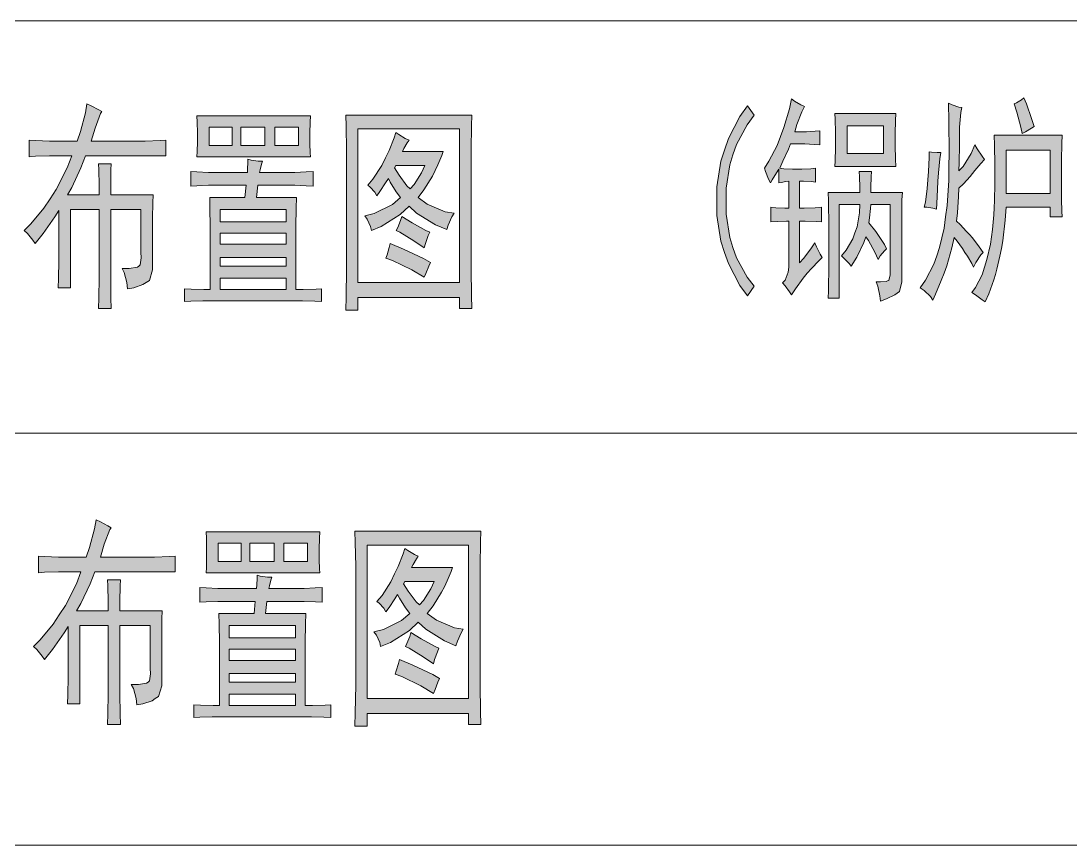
# Model space of a CAD drawing. Header units: millimetres. Extents: x 0 to 207, y 0 to 293.
# Drawn here: x 82.08 to 102.15, y 164.8 to 180.56 of the extents above; entities that cross this region are included whole.
import ezdxf

# ---------------------------------------------------------------- set-up
doc = ezdxf.new("R2010")
doc.units = ezdxf.units.MM

msp = doc.modelspace()

# ---------------------------------------------------------------- hatches: boundary and pattern name
h = msp.add_hatch(color=0)
h.dxf.hatch_style = 2
h.paths.add_polyline_path([(101.254278, 179.091167), (101.300139, 178.97475), (101.398917, 178.699583), (101.451833, 178.540833), (101.398917, 178.509083), (101.2825, 178.442056), (101.219, 178.410306), (101.197833, 178.533778), (101.120222, 178.816), (101.067306, 178.97475), (101.113167, 178.999444), (101.208417, 179.055889)])
h = msp.add_hatch(color=0)
h.dxf.hatch_style = 2
h.paths.add_polyline_path([(83.149722, 178.265667), (83.213222, 178.445583), (83.308472, 178.805417), (83.336694, 178.978278), (83.417833, 178.935944), (83.562472, 178.861861), (83.625972, 178.830111), (83.59775, 178.794833), (83.495444, 178.512611), (83.417833, 178.265667), (84.278611, 178.265667), (84.451472, 178.265667), (84.737222, 178.272722), (84.846583, 178.279778), (84.846583, 177.983444), (83.312, 177.983444), (83.220278, 177.750611), (83.047417, 177.376667), (82.966278, 177.235556), (83.569528, 177.235556), (83.569528, 177.419), (83.562472, 177.715333), (83.558944, 177.83175), (83.802361, 177.83175), (83.795306, 177.715333), (83.791778, 177.419), (83.791778, 177.235556), (84.603167, 177.235556), (84.599639, 177.083861), (84.592583, 176.787528), (84.592583, 176.635833), (84.592583, 175.954972), (84.592583, 175.79975), (84.532611, 175.598667), (84.469111, 175.556333), (84.409139, 175.517528), (84.23275, 175.457556), (84.116333, 175.439917), (84.102222, 175.556333), (84.052833, 175.750361), (84.0105, 175.824444), (84.144556, 175.824444), (84.303306, 175.849139), (84.331528, 175.873833), (84.356222, 175.898528), (84.377389, 176.032583), (84.370333, 176.138417), (84.370333, 176.953333), (83.791778, 176.953333), (83.791778, 175.824444), (83.791778, 175.648056), (83.795306, 175.267056), (83.802361, 175.058917), (83.558944, 175.058917), (83.562472, 175.267056), (83.569528, 175.648056), (83.569528, 175.824444), (83.569528, 176.953333), (83.022722, 176.953333), (83.022722, 175.457556), (82.789889, 175.457556), (82.796944, 175.633944), (82.800472, 175.972611), (82.800472, 176.138417), (82.800472, 176.935694), (82.726389, 176.812222), (82.500611, 176.494722), (82.348917, 176.304222), (82.306583, 176.37125), (82.204278, 176.494722), (82.140778, 176.554694), (82.267778, 176.678167), (82.514722, 176.981556), (82.634667, 177.161472), (82.751083, 177.337861), (82.959222, 177.750611), (83.047417, 177.983444), (82.768722, 177.983444), (82.620556, 177.983444), (82.355972, 177.972861), (82.2325, 177.965806), (82.2325, 178.279778), (82.355972, 178.272722), (82.620556, 178.265667), (82.768722, 178.265667)])
h = msp.add_hatch(color=0)
h.dxf.hatch_style = 2
h.paths.add_polyline_path([(96.093139, 175.485778), (95.966139, 175.305861), (95.8215, 175.503417), (95.602778, 175.919694), (95.528694, 176.134889), (95.458139, 176.350083), (95.384056, 176.840444), (95.384056, 177.115611), (95.384056, 177.38725), (95.458139, 177.877611), (95.528694, 178.092806), (95.602778, 178.311528), (95.8215, 178.734861), (95.966139, 178.939472), (96.093139, 178.759556), (95.959083, 178.576111), (95.758, 178.198639), (95.690972, 178.004611), (95.627472, 177.807056), (95.560444, 177.362556), (95.560444, 177.115611), (95.560444, 176.865139), (95.627472, 176.420639), (95.690972, 176.226611), (95.758, 176.032583), (95.959083, 175.662167)])
h = msp.add_hatch(color=0)
h.dxf.hatch_style = 2
h.paths.add_polyline_path([(97.349028, 178.195111), (97.243194, 178.202167), (97.063278, 178.209222), (96.989194, 178.209222), (96.791639, 178.209222), (96.749306, 178.110444), (96.647, 177.877611), (96.5835, 177.747083), (96.664639, 177.7365), (96.830444, 177.729444), (96.918639, 177.729444), (97.006833, 177.729444), (97.179694, 177.7365), (97.267889, 177.747083), (97.267889, 177.478972), (97.190278, 177.489556), (97.042111, 177.496611), (96.9645, 177.496611), (96.9645, 176.981556), (97.052694, 176.981556), (97.260833, 176.988611), (97.384306, 176.999194), (97.384306, 176.716972), (97.278472, 176.724028), (97.070333, 176.731083), (96.9645, 176.731083), (96.9645, 175.937333), (97.045639, 176.025528), (97.190278, 176.219556), (97.257306, 176.318333), (97.289056, 176.24425), (97.359611, 176.103139), (97.394889, 176.036111), (97.331389, 175.976139), (97.190278, 175.827972), (97.109139, 175.73625), (97.031528, 175.644528), (96.883361, 175.436389), (96.812806, 175.319972), (96.774, 175.379944), (96.685806, 175.496361), (96.639944, 175.552806), (96.685806, 175.602194), (96.745778, 175.753889), (96.756361, 175.852667), (96.756361, 176.731083), (96.714028, 176.731083), (96.548222, 176.724028), (96.417694, 176.716972), (96.417694, 176.999194), (96.512944, 176.988611), (96.682278, 176.981556), (96.756361, 176.981556), (96.756361, 177.496611), (96.703444, 177.489556), (96.611722, 177.471917), (96.569389, 177.464861), (96.569389, 177.729444), (96.523528, 177.655361), (96.442389, 177.521306), (96.407111, 177.464861), (96.371833, 177.538944), (96.315389, 177.680056), (96.290694, 177.747083), (96.378889, 177.877611), (96.534111, 178.181), (96.597611, 178.350333), (96.664639, 178.523194), (96.774, 178.883028), (96.812806, 179.073528), (96.865722, 179.031194), (96.989194, 178.957111), (97.05975, 178.925361), (97.006833, 178.826583), (96.911583, 178.583167), (96.872778, 178.442056), (97.024472, 178.442056), (97.098556, 178.442056), (97.260833, 178.452639), (97.349028, 178.459694)])
h = msp.add_hatch(color=0)
h.dxf.hatch_style = 2
h.paths.add_polyline_path([(100.068944, 178.907722), (100.04425, 178.808944), (100.023083, 178.533778), (100.023083, 178.360917), (100.023083, 178.184528), (100.016028, 177.852917), (100.008972, 177.694167), (100.093639, 177.778833), (100.241806, 178.029306), (100.312361, 178.195111), (100.358222, 178.1175), (100.453472, 177.976389), (100.499333, 177.912889), (100.428778, 177.835278), (100.315889, 177.70475), (100.273556, 177.644778), (100.227694, 177.588333), (100.097167, 177.447222), (100.008972, 177.362556), (100.005444, 177.207333), (99.98075, 176.889833), (99.963111, 176.731083), (100.033667, 176.667583), (100.157139, 176.537056), (100.213583, 176.477083), (100.270028, 176.413583), (100.400556, 176.24425), (100.474639, 176.134889), (100.428778, 176.0855), (100.337056, 175.944389), (100.291194, 175.852667), (100.255917, 175.919694), (100.174778, 176.060806), (100.125389, 176.134889), (100.079528, 176.208972), (99.977222, 176.350083), (99.91725, 176.417111), (99.878444, 176.219556), (99.779667, 175.877361), (99.72675, 175.73625), (99.670306, 175.595139), (99.564472, 175.337611), (99.511556, 175.221194), (99.469222, 175.288222), (99.349278, 175.404639), (99.268139, 175.454028), (99.370444, 175.602194), (99.532722, 175.909111), (99.585639, 176.067861), (99.642083, 176.226611), (99.72675, 176.600556), (99.754972, 176.81575), (99.783194, 177.030944), (99.814944, 177.507194), (99.818472, 177.771778), (99.822, 178.032833), (99.818472, 178.643139), (99.811417, 178.992389), (99.881972, 178.957111), (100.008972, 178.914778)])
h = msp.add_hatch(color=0)
h.paths.add_polyline_path([(87.612361, 178.745444), (87.608833, 178.629028), (87.601778, 178.413833), (87.601778, 178.315056), (87.601778, 178.21275), (87.608833, 178.039889), (87.612361, 177.965806), (85.43925, 177.965806), (85.446306, 178.064583), (85.453361, 178.248028), (85.453361, 178.329167), (85.453361, 178.420889), (85.446306, 178.629028), (85.43925, 178.745444)])
h.paths.add_polyline_path([(86.741, 178.181), (86.741, 178.53025), (86.278861, 178.53025), (86.278861, 178.181)])
h.paths.add_polyline_path([(87.383056, 178.181), (87.383056, 178.53025), (86.927972, 178.53025), (86.927972, 178.181)])
h.paths.add_polyline_path([(86.113056, 178.181), (86.113056, 178.53025), (85.672083, 178.53025), (85.672083, 178.181)])
h = msp.add_hatch(color=0)
h.paths.add_polyline_path([(90.695639, 178.763083), (90.688583, 178.554944), (90.681528, 178.099861), (90.681528, 177.849389), (90.681528, 176.071389), (90.681528, 175.813861), (90.688583, 175.309389), (90.695639, 175.058917), (90.462806, 175.058917), (90.462806, 175.274111), (88.519, 175.274111), (88.519, 175.027167), (88.289694, 175.027167), (88.293222, 175.284694), (88.300278, 175.813861), (88.300278, 176.089028), (88.300278, 177.849389), (88.300278, 178.089278), (88.293222, 178.547889), (88.289694, 178.763083)])
h.paths.add_polyline_path([(90.462806, 175.556333), (90.462806, 178.4985), (88.519, 178.4985), (88.519, 175.556333)])
h = msp.add_hatch(color=0)
h.paths.add_polyline_path([(97.638306, 177.778833), (97.645361, 177.888194), (97.652417, 178.135139), (97.652417, 178.27625), (97.652417, 178.427944), (97.645361, 178.681944), (97.638306, 178.791306), (98.802472, 178.791306), (98.795417, 178.65725), (98.791889, 178.410306), (98.791889, 178.293889), (98.791889, 178.177472), (98.795417, 177.919944), (98.802472, 177.778833)])
h.paths.add_polyline_path([(98.569639, 178.029306), (98.569639, 178.558472), (97.871139, 178.558472), (97.871139, 178.029306)])
h = msp.add_hatch(color=0)
h.paths.add_polyline_path([(89.496194, 178.279778), (89.460917, 178.230389), (89.397417, 178.124556), (89.369194, 178.064583), (90.148833, 178.064583), (90.124139, 177.9905), (90.050056, 177.807056), (89.997139, 177.701222), (89.944222, 177.591861), (89.781944, 177.334333), (89.672583, 177.186167), (89.845444, 177.059167), (90.187639, 176.911), (90.356972, 176.886306), (90.318167, 176.812222), (90.247611, 176.653472), (90.219389, 176.572333), (90.004194, 176.660528), (89.640833, 176.886306), (89.496194, 177.020361), (89.326861, 176.861611), (88.967028, 176.628778), (88.776528, 176.554694), (88.758889, 176.628778), (88.695389, 176.769889), (88.649528, 176.836917), (88.832972, 176.87925), (89.178694, 177.052111), (89.333917, 177.186167), (89.252778, 177.292), (89.136361, 177.475444), (89.101083, 177.549528), (89.048167, 177.468389), (88.938806, 177.302583), (88.882361, 177.217917), (88.840028, 177.284944), (88.751833, 177.383722), (88.705972, 177.419), (88.80475, 177.535417), (88.974083, 177.796472), (89.044639, 177.941111), (89.115194, 178.08575), (89.213972, 178.329167), (89.242194, 178.431472), (89.298639, 178.389139), (89.425639, 178.315056)])
h.paths.add_polyline_path([(89.2175, 177.750611), (89.305694, 177.6095), (89.457389, 177.408417), (89.520889, 177.351972), (89.594972, 177.433111), (89.736083, 177.658889), (89.799583, 177.8), (89.242194, 177.8)])
h = msp.add_hatch(color=0)
h.paths.add_polyline_path([(101.988056, 178.375028), (101.981, 178.219806), (101.973944, 177.902306), (101.973944, 177.747083), (101.973944, 177.263778), (101.973944, 177.147361), (101.981, 176.925111), (101.988056, 176.81575), (101.755222, 176.81575), (101.755222, 176.999194), (100.915611, 176.999194), (100.897972, 176.748722), (100.852111, 176.353611), (100.823889, 176.208972), (100.795667, 176.064333), (100.735694, 175.813861), (100.707472, 175.711556), (100.67925, 175.60925), (100.580472, 175.344667), (100.509917, 175.189444), (100.457, 175.22825), (100.33, 175.319972), (100.255917, 175.369361), (100.33, 175.461083), (100.453472, 175.7045), (100.499333, 175.852667), (100.545194, 176.000833), (100.612222, 176.293639), (100.633389, 176.43475), (100.651028, 176.575861), (100.67925, 176.854556), (100.686306, 176.988611), (100.689833, 177.126194), (100.696889, 177.447222), (100.696889, 177.630667), (100.696889, 177.810583), (100.689833, 178.184528), (100.686306, 178.375028)])
h.paths.add_polyline_path([(101.755222, 177.263778), (101.755222, 178.092806), (100.915611, 178.092806), (100.915611, 177.263778)])
h = msp.add_hatch(color=0)
h.paths.add_polyline_path([(86.695139, 177.881139), (86.6775, 177.824694), (86.649278, 177.715333), (86.638694, 177.665944), (87.231361, 177.665944), (87.3125, 177.665944), (87.527694, 177.676528), (87.66175, 177.683583), (87.66175, 177.401361), (87.531222, 177.408417), (87.316028, 177.419), (87.231361, 177.419), (86.603417, 177.419), (86.578722, 177.186167), (87.347778, 177.186167), (87.340722, 176.978028), (87.333667, 176.628778), (87.333667, 176.487667), (87.333667, 175.425806), (87.474778, 175.425806), (87.718194, 175.432861), (87.824028, 175.439917), (87.824028, 175.192972), (87.697028, 175.200028), (87.457139, 175.210611), (87.347778, 175.210611), (85.672083, 175.210611), (85.555667, 175.210611), (85.322833, 175.200028), (85.206417, 175.192972), (85.206417, 175.439917), (85.329889, 175.432861), (85.573306, 175.425806), (85.696778, 175.425806), (85.696778, 176.487667), (85.696778, 176.628778), (85.689722, 176.978028), (85.686194, 177.186167), (86.36, 177.186167), (86.381167, 177.419), (85.767333, 177.419), (85.6615, 177.419), (85.43925, 177.408417), (85.322833, 177.401361), (85.322833, 177.683583), (85.43925, 177.676528), (85.6615, 177.665944), (85.767333, 177.665944), (86.405861, 177.665944), (86.409389, 177.732972), (86.416444, 177.856444), (86.416444, 177.916417), (86.476417, 177.898778), (86.614, 177.881139)])
h.paths.add_polyline_path([(87.150222, 176.7205), (87.150222, 176.953333), (85.88375, 176.953333), (85.88375, 176.7205)])
h.paths.add_polyline_path([(87.150222, 176.290111), (87.150222, 176.505306), (85.88375, 176.505306), (85.88375, 176.290111)])
h.paths.add_polyline_path([(87.150222, 175.425806), (87.150222, 175.641), (85.88375, 175.641), (85.88375, 175.425806)])
h.paths.add_polyline_path([(87.150222, 175.873833), (87.150222, 176.039639), (85.88375, 176.039639), (85.88375, 175.873833)])
h = msp.add_hatch(color=0)
h.dxf.hatch_style = 2
h.paths.add_polyline_path([(99.66325, 178.043417), (99.645611, 177.927), (99.617389, 177.655361), (99.610333, 177.496611), (99.59975, 177.337861), (99.585639, 177.073278), (99.582111, 176.963917), (99.515083, 176.981556), (99.398667, 176.999194), (99.349278, 176.999194), (99.370444, 177.097972), (99.405722, 177.359028), (99.416306, 177.521306), (99.430417, 177.683583), (99.441, 177.951694), (99.441, 178.061056), (99.486861, 178.054), (99.596222, 178.043417)])
h = msp.add_hatch(color=0)
h.dxf.hatch_style = 2
h.paths.add_polyline_path([(98.336806, 177.680056), (98.32975, 177.57775), (98.326222, 177.380194), (98.326222, 177.281417), (98.929472, 177.281417), (98.922417, 177.140306), (98.918889, 176.900417), (98.918889, 176.798111), (98.918889, 175.718611), (98.918889, 175.570444), (98.873028, 175.387), (98.830694, 175.35525), (98.788361, 175.319972), (98.626083, 175.245889), (98.509667, 175.203556), (98.499083, 175.305861), (98.460278, 175.485778), (98.428528, 175.570444), (98.509667, 175.570444), (98.619028, 175.5775), (98.643722, 175.588083), (98.671944, 175.595139), (98.696639, 175.7045), (98.696639, 175.803278), (98.696639, 177.048583), (98.326222, 177.048583), (98.319167, 176.9745), (98.301528, 176.798111), (98.290944, 176.699333), (98.425, 176.533528), (98.590806, 176.283056), (98.626083, 176.201917), (98.587278, 176.166639), (98.506139, 176.067861), (98.463806, 176.000833), (98.400306, 176.141944), (98.283889, 176.360667), (98.230972, 176.43475), (98.195694, 176.325389), (98.058111, 176.043167), (97.952278, 175.870306), (97.913472, 175.919694), (97.818222, 176.018472), (97.768833, 176.067861), (97.8535, 176.177222), (97.984028, 176.395944), (98.022833, 176.508833), (98.065167, 176.621722), (98.111028, 176.889833), (98.114556, 177.048583), (97.719444, 177.048583), (97.719444, 175.256472), (97.511306, 175.256472), (97.518361, 175.397583), (97.521889, 175.895), (97.521889, 176.251306), (97.521889, 176.618194), (97.518361, 177.129722), (97.511306, 177.281417), (98.114556, 177.281417), (98.114556, 177.380194), (98.111028, 177.57775), (98.103972, 177.680056)])
h = msp.add_hatch(color=0)
h.dxf.hatch_style = 2
h.paths.add_polyline_path([(89.358611, 176.819278), (89.556167, 176.702861), (89.82075, 176.554694), (89.891306, 176.519417), (89.863083, 176.455917), (89.810167, 176.304222), (89.789, 176.223083), (89.591444, 176.353611), (89.323333, 176.519417), (89.252778, 176.554694), (89.281, 176.611139), (89.333917, 176.745194)])
h = msp.add_hatch(color=0)
h.dxf.hatch_style = 2
h.paths.add_polyline_path([(89.136361, 176.304222), (89.393889, 176.198389), (89.774889, 176.014944), (89.905417, 175.940861), (89.873667, 175.873833), (89.817222, 175.732722), (89.789, 175.658639), (89.549111, 175.79975), (89.182222, 175.979667), (89.055222, 176.022), (89.079917, 176.089028), (89.118722, 176.230139)])
h = msp.add_hatch(color=0)
h.dxf.hatch_style = 2
h.paths.add_polyline_path([(83.326111, 170.303472), (83.389611, 170.486917), (83.484861, 170.843222), (83.513083, 171.019611), (83.594222, 170.977278), (83.738861, 170.903194), (83.802361, 170.867917), (83.774139, 170.836167), (83.668306, 170.553944), (83.594222, 170.303472), (84.455, 170.303472), (84.627861, 170.303472), (84.913611, 170.314056), (85.022972, 170.321111), (85.022972, 170.02125), (83.488389, 170.02125), (83.396667, 169.791944), (83.220278, 169.418), (83.139139, 169.276889), (83.745917, 169.276889), (83.745917, 169.456806), (83.738861, 169.756667), (83.731806, 169.873083), (83.97875, 169.873083), (83.971694, 169.756667), (83.964639, 169.456806), (83.964639, 169.276889), (84.779556, 169.276889), (84.7725, 169.125194), (84.768972, 168.828861), (84.768972, 168.677167), (84.768972, 167.996306), (84.768972, 167.841083), (84.705472, 167.64), (84.6455, 167.597667), (84.585528, 167.555333), (84.409139, 167.498889), (84.292722, 167.48125), (84.278611, 167.597667), (84.225694, 167.788167), (84.186889, 167.865778), (84.320944, 167.865778), (84.479694, 167.890472), (84.507917, 167.915167), (84.532611, 167.939861), (84.553778, 168.070389), (84.546722, 168.17975), (84.546722, 168.994667), (83.964639, 168.994667), (83.964639, 167.865778), (83.964639, 167.689389), (83.971694, 167.308389), (83.97875, 167.10025), (83.731806, 167.10025), (83.738861, 167.308389), (83.745917, 167.689389), (83.745917, 167.865778), (83.745917, 168.994667), (83.199111, 168.994667), (83.199111, 167.498889), (82.966278, 167.498889), (82.973333, 167.67175), (82.976861, 168.013944), (82.976861, 168.17975), (82.976861, 168.977028), (82.902778, 168.853556), (82.677, 168.536056), (82.525306, 168.345556), (82.482972, 168.412583), (82.380667, 168.536056), (82.313639, 168.596028), (82.444167, 168.7195), (82.691111, 169.022889), (82.807528, 169.199278), (82.927472, 169.379194), (83.135611, 169.791944), (83.220278, 170.02125), (82.941583, 170.02125), (82.796944, 170.02125), (82.528833, 170.014194), (82.408889, 170.007139), (82.408889, 170.321111), (82.528833, 170.314056), (82.796944, 170.303472), (82.941583, 170.303472)])
h = msp.add_hatch(color=0)
h.paths.add_polyline_path([(87.78875, 170.786778), (87.785222, 170.670361), (87.778167, 170.455167), (87.778167, 170.356389), (87.778167, 170.254083), (87.785222, 170.081222), (87.78875, 170.007139), (85.615639, 170.007139), (85.622694, 170.105917), (85.626222, 170.289361), (85.626222, 170.3705), (85.626222, 170.462222), (85.622694, 170.670361), (85.615639, 170.786778)])
h.paths.add_polyline_path([(86.917389, 170.222333), (86.917389, 170.571583), (86.451722, 170.571583), (86.451722, 170.222333)])
h.paths.add_polyline_path([(87.555917, 170.222333), (87.555917, 170.571583), (87.104361, 170.571583), (87.104361, 170.222333)])
h.paths.add_polyline_path([(86.289444, 170.222333), (86.289444, 170.571583), (85.848472, 170.571583), (85.848472, 170.222333)])
h = msp.add_hatch(color=0)
h.paths.add_polyline_path([(90.8685, 170.804417), (90.864972, 170.596278), (90.857917, 170.137667), (90.857917, 169.890722), (90.857917, 168.112722), (90.857917, 167.855194), (90.864972, 167.350722), (90.8685, 167.10025), (90.635667, 167.10025), (90.635667, 167.315444), (88.695389, 167.315444), (88.695389, 167.0685), (88.462556, 167.0685), (88.469611, 167.326028), (88.476667, 167.855194), (88.476667, 168.130361), (88.476667, 169.890722), (88.476667, 170.130611), (88.469611, 170.585694), (88.462556, 170.804417)])
h.paths.add_polyline_path([(90.635667, 167.597667), (90.635667, 170.536306), (88.695389, 170.536306), (88.695389, 167.597667)])
h = msp.add_hatch(color=0)
h.paths.add_polyline_path([(89.672583, 170.321111), (89.637306, 170.271722), (89.573806, 170.162361), (89.545583, 170.105917), (90.325222, 170.105917), (90.300528, 170.031833), (90.226444, 169.848389), (90.173528, 169.739028), (90.120611, 169.633194), (89.958333, 169.375667), (89.845444, 169.2275), (90.021833, 169.1005), (90.364028, 168.952333), (90.533361, 168.927639), (90.491028, 168.853556), (90.424, 168.694806), (90.39225, 168.610139), (90.177056, 168.701861), (89.817222, 168.927639), (89.672583, 169.058167), (89.50325, 168.902944), (89.143417, 168.670111), (88.952917, 168.596028), (88.935278, 168.670111), (88.871778, 168.811222), (88.825917, 168.87825), (89.009361, 168.917056), (89.351556, 169.093444), (89.510306, 169.2275), (89.429167, 169.333333), (89.31275, 169.516778), (89.277472, 169.590861), (89.224556, 169.509722), (89.115194, 169.340389), (89.055222, 169.25925), (89.016417, 169.326278), (88.928222, 169.425056), (88.882361, 169.456806), (88.981139, 169.573222), (89.150472, 169.834278), (89.221028, 169.982444), (89.288056, 170.127083), (89.386833, 170.3705), (89.418583, 170.472806), (89.475028, 170.430472), (89.602028, 170.356389)])
h.paths.add_polyline_path([(89.393889, 169.791944), (89.482083, 169.650833), (89.63025, 169.44975), (89.697278, 169.393306), (89.771361, 169.474444), (89.912472, 169.700222), (89.975972, 169.841333), (89.418583, 169.841333)])
h = msp.add_hatch(color=0)
h.paths.add_polyline_path([(86.871528, 169.922472), (86.853889, 169.866028), (86.825667, 169.756667), (86.815083, 169.707278), (87.40775, 169.707278), (87.488889, 169.707278), (87.704083, 169.714333), (87.834611, 169.724917), (87.834611, 169.442694), (87.707611, 169.44975), (87.492417, 169.456806), (87.40775, 169.456806), (86.779806, 169.456806), (86.755111, 169.2275), (87.520639, 169.2275), (87.517111, 169.019361), (87.510056, 168.670111), (87.510056, 168.529), (87.510056, 167.467139), (87.651167, 167.467139), (87.894583, 167.474194), (88.000417, 167.48125), (88.000417, 167.234306), (87.869889, 167.241361), (87.633528, 167.248417), (87.520639, 167.248417), (85.848472, 167.248417), (85.732056, 167.248417), (85.499222, 167.241361), (85.382806, 167.234306), (85.382806, 167.48125), (85.506278, 167.474194), (85.749694, 167.467139), (85.873167, 167.467139), (85.873167, 168.529), (85.873167, 168.670111), (85.866111, 169.019361), (85.859056, 169.2275), (86.532861, 169.2275), (86.557556, 169.456806), (85.940194, 169.456806), (85.837889, 169.456806), (85.615639, 169.44975), (85.499222, 169.442694), (85.499222, 169.724917), (85.615639, 169.714333), (85.837889, 169.707278), (85.940194, 169.707278), (86.58225, 169.707278), (86.585778, 169.774306), (86.592833, 169.897778), (86.592833, 169.95775), (86.649278, 169.940111), (86.790389, 169.922472)])
h.paths.add_polyline_path([(87.323083, 168.761833), (87.323083, 168.994667), (86.056611, 168.994667), (86.056611, 168.761833)])
h.paths.add_polyline_path([(87.323083, 168.327917), (87.323083, 168.546639), (86.056611, 168.546639), (86.056611, 168.327917)])
h.paths.add_polyline_path([(87.323083, 167.467139), (87.323083, 167.682333), (86.056611, 167.682333), (86.056611, 167.467139)])
h.paths.add_polyline_path([(87.323083, 167.915167), (87.323083, 168.080972), (86.056611, 168.080972), (86.056611, 167.915167)])
h = msp.add_hatch(color=0)
h.dxf.hatch_style = 2
h.paths.add_polyline_path([(89.531472, 168.860611), (89.729028, 168.744194), (89.997139, 168.596028), (90.067694, 168.56075), (90.039472, 168.493722), (89.986556, 168.345556), (89.961861, 168.264417), (89.764306, 168.394944), (89.499722, 168.56075), (89.429167, 168.596028), (89.457389, 168.652472), (89.510306, 168.786528)])
h = msp.add_hatch(color=0)
h.dxf.hatch_style = 2
h.paths.add_polyline_path([(89.31275, 168.345556), (89.56675, 168.236194), (89.951278, 168.056278), (90.078278, 167.982194), (90.050056, 167.915167), (89.993611, 167.774056), (89.961861, 167.696444), (89.7255, 167.841083), (89.358611, 168.021), (89.231611, 168.063333), (89.252778, 168.130361), (89.295111, 168.271472)])

# ---------------------------------------------------------------- linework, layer by layer
at = {"color": 0, "lineweight": 0}
for points in [[(25.124833, 180.56225), (201.9935, 180.56225)], [(25.124833, 172.677667), (201.9935, 172.677667)], [(25.124833, 164.796611), (201.9935, 164.796611)]]:
    msp.add_lwpolyline(points, dxfattribs=at)
for points in [[(101.254278, 179.091167), (101.300139, 178.97475), (101.398917, 178.699583), (101.451833, 178.540833), (101.398917, 178.509083), (101.2825, 178.442056), (101.219, 178.410306), (101.197833, 178.533778), (101.120222, 178.816), (101.067306, 178.97475), (101.113167, 178.999444), (101.208417, 179.055889)], [(83.149722, 178.265667), (83.213222, 178.445583), (83.308472, 178.805417), (83.336694, 178.978278), (83.417833, 178.935944), (83.562472, 178.861861), (83.625972, 178.830111), (83.59775, 178.794833), (83.495444, 178.512611), (83.417833, 178.265667), (84.278611, 178.265667), (84.451472, 178.265667), (84.737222, 178.272722), (84.846583, 178.279778), (84.846583, 177.983444), (83.312, 177.983444), (83.220278, 177.750611), (83.047417, 177.376667), (82.966278, 177.235556), (83.569528, 177.235556), (83.569528, 177.419), (83.562472, 177.715333), (83.558944, 177.83175), (83.802361, 177.83175), (83.795306, 177.715333), (83.791778, 177.419), (83.791778, 177.235556), (84.603167, 177.235556), (84.599639, 177.083861), (84.592583, 176.787528), (84.592583, 176.635833), (84.592583, 175.954972), (84.592583, 175.79975), (84.532611, 175.598667), (84.469111, 175.556333), (84.409139, 175.517528), (84.23275, 175.457556), (84.116333, 175.439917), (84.102222, 175.556333), (84.052833, 175.750361), (84.0105, 175.824444), (84.144556, 175.824444), (84.303306, 175.849139), (84.331528, 175.873833), (84.356222, 175.898528), (84.377389, 176.032583), (84.370333, 176.138417), (84.370333, 176.953333), (83.791778, 176.953333), (83.791778, 175.824444), (83.791778, 175.648056), (83.795306, 175.267056), (83.802361, 175.058917), (83.558944, 175.058917), (83.562472, 175.267056), (83.569528, 175.648056), (83.569528, 175.824444), (83.569528, 176.953333), (83.022722, 176.953333), (83.022722, 175.457556), (82.789889, 175.457556), (82.796944, 175.633944), (82.800472, 175.972611), (82.800472, 176.138417), (82.800472, 176.935694), (82.726389, 176.812222), (82.500611, 176.494722), (82.348917, 176.304222), (82.306583, 176.37125), (82.204278, 176.494722), (82.140778, 176.554694), (82.267778, 176.678167), (82.514722, 176.981556), (82.634667, 177.161472), (82.751083, 177.337861), (82.959222, 177.750611), (83.047417, 177.983444), (82.768722, 177.983444), (82.620556, 177.983444), (82.355972, 177.972861), (82.2325, 177.965806), (82.2325, 178.279778), (82.355972, 178.272722), (82.620556, 178.265667), (82.768722, 178.265667)], [(96.093139, 175.485778), (95.966139, 175.305861), (95.8215, 175.503417), (95.602778, 175.919694), (95.528694, 176.134889), (95.458139, 176.350083), (95.384056, 176.840444), (95.384056, 177.115611), (95.384056, 177.38725), (95.458139, 177.877611), (95.528694, 178.092806), (95.602778, 178.311528), (95.8215, 178.734861), (95.966139, 178.939472), (96.093139, 178.759556), (95.959083, 178.576111), (95.758, 178.198639), (95.690972, 178.004611), (95.627472, 177.807056), (95.560444, 177.362556), (95.560444, 177.115611), (95.560444, 176.865139), (95.627472, 176.420639), (95.690972, 176.226611), (95.758, 176.032583), (95.959083, 175.662167)], [(97.349028, 178.195111), (97.243194, 178.202167), (97.063278, 178.209222), (96.989194, 178.209222), (96.791639, 178.209222), (96.749306, 178.110444), (96.647, 177.877611), (96.5835, 177.747083), (96.664639, 177.7365), (96.830444, 177.729444), (96.918639, 177.729444), (97.006833, 177.729444), (97.179694, 177.7365), (97.267889, 177.747083), (97.267889, 177.478972), (97.190278, 177.489556), (97.042111, 177.496611), (96.9645, 177.496611), (96.9645, 176.981556), (97.052694, 176.981556), (97.260833, 176.988611), (97.384306, 176.999194), (97.384306, 176.716972), (97.278472, 176.724028), (97.070333, 176.731083), (96.9645, 176.731083), (96.9645, 175.937333), (97.045639, 176.025528), (97.190278, 176.219556), (97.257306, 176.318333), (97.289056, 176.24425), (97.359611, 176.103139), (97.394889, 176.036111), (97.331389, 175.976139), (97.190278, 175.827972), (97.109139, 175.73625), (97.031528, 175.644528), (96.883361, 175.436389), (96.812806, 175.319972), (96.774, 175.379944), (96.685806, 175.496361), (96.639944, 175.552806), (96.685806, 175.602194), (96.745778, 175.753889), (96.756361, 175.852667), (96.756361, 176.731083), (96.714028, 176.731083), (96.548222, 176.724028), (96.417694, 176.716972), (96.417694, 176.999194), (96.512944, 176.988611), (96.682278, 176.981556), (96.756361, 176.981556), (96.756361, 177.496611), (96.703444, 177.489556), (96.611722, 177.471917), (96.569389, 177.464861), (96.569389, 177.729444), (96.523528, 177.655361), (96.442389, 177.521306), (96.407111, 177.464861), (96.371833, 177.538944), (96.315389, 177.680056), (96.290694, 177.747083), (96.378889, 177.877611), (96.534111, 178.181), (96.597611, 178.350333), (96.664639, 178.523194), (96.774, 178.883028), (96.812806, 179.073528), (96.865722, 179.031194), (96.989194, 178.957111), (97.05975, 178.925361), (97.006833, 178.826583), (96.911583, 178.583167), (96.872778, 178.442056), (97.024472, 178.442056), (97.098556, 178.442056), (97.260833, 178.452639), (97.349028, 178.459694)], [(100.068944, 178.907722), (100.04425, 178.808944), (100.023083, 178.533778), (100.023083, 178.360917), (100.023083, 178.184528), (100.016028, 177.852917), (100.008972, 177.694167), (100.093639, 177.778833), (100.241806, 178.029306), (100.312361, 178.195111), (100.358222, 178.1175), (100.453472, 177.976389), (100.499333, 177.912889), (100.428778, 177.835278), (100.315889, 177.70475), (100.273556, 177.644778), (100.227694, 177.588333), (100.097167, 177.447222), (100.008972, 177.362556), (100.005444, 177.207333), (99.98075, 176.889833), (99.963111, 176.731083), (100.033667, 176.667583), (100.157139, 176.537056), (100.213583, 176.477083), (100.270028, 176.413583), (100.400556, 176.24425), (100.474639, 176.134889), (100.428778, 176.0855), (100.337056, 175.944389), (100.291194, 175.852667), (100.255917, 175.919694), (100.174778, 176.060806), (100.125389, 176.134889), (100.079528, 176.208972), (99.977222, 176.350083), (99.91725, 176.417111), (99.878444, 176.219556), (99.779667, 175.877361), (99.72675, 175.73625), (99.670306, 175.595139), (99.564472, 175.337611), (99.511556, 175.221194), (99.469222, 175.288222), (99.349278, 175.404639), (99.268139, 175.454028), (99.370444, 175.602194), (99.532722, 175.909111), (99.585639, 176.067861), (99.642083, 176.226611), (99.72675, 176.600556), (99.754972, 176.81575), (99.783194, 177.030944), (99.814944, 177.507194), (99.818472, 177.771778), (99.822, 178.032833), (99.818472, 178.643139), (99.811417, 178.992389), (99.881972, 178.957111), (100.008972, 178.914778)], [(87.612361, 178.745444), (87.608833, 178.629028), (87.601778, 178.413833), (87.601778, 178.315056), (87.601778, 178.21275), (87.608833, 178.039889), (87.612361, 177.965806), (85.43925, 177.965806), (85.446306, 178.064583), (85.453361, 178.248028), (85.453361, 178.329167), (85.453361, 178.420889), (85.446306, 178.629028), (85.43925, 178.745444)], [(90.695639, 178.763083), (90.688583, 178.554944), (90.681528, 178.099861), (90.681528, 177.849389), (90.681528, 176.071389), (90.681528, 175.813861), (90.688583, 175.309389), (90.695639, 175.058917), (90.462806, 175.058917), (90.462806, 175.274111), (88.519, 175.274111), (88.519, 175.027167), (88.289694, 175.027167), (88.293222, 175.284694), (88.300278, 175.813861), (88.300278, 176.089028), (88.300278, 177.849389), (88.300278, 178.089278), (88.293222, 178.547889), (88.289694, 178.763083)], [(97.638306, 177.778833), (97.645361, 177.888194), (97.652417, 178.135139), (97.652417, 178.27625), (97.652417, 178.427944), (97.645361, 178.681944), (97.638306, 178.791306), (98.802472, 178.791306), (98.795417, 178.65725), (98.791889, 178.410306), (98.791889, 178.293889), (98.791889, 178.177472), (98.795417, 177.919944), (98.802472, 177.778833)], [(86.113056, 178.181), (86.113056, 178.53025), (85.672083, 178.53025), (85.672083, 178.181)], [(86.741, 178.181), (86.741, 178.53025), (86.278861, 178.53025), (86.278861, 178.181)], [(87.383056, 178.181), (87.383056, 178.53025), (86.927972, 178.53025), (86.927972, 178.181)], [(90.462806, 175.556333), (90.462806, 178.4985), (88.519, 178.4985), (88.519, 175.556333)], [(98.569639, 178.029306), (98.569639, 178.558472), (97.871139, 178.558472), (97.871139, 178.029306)], [(89.496194, 178.279778), (89.460917, 178.230389), (89.397417, 178.124556), (89.369194, 178.064583), (90.148833, 178.064583), (90.124139, 177.9905), (90.050056, 177.807056), (89.997139, 177.701222), (89.944222, 177.591861), (89.781944, 177.334333), (89.672583, 177.186167), (89.845444, 177.059167), (90.187639, 176.911), (90.356972, 176.886306), (90.318167, 176.812222), (90.247611, 176.653472), (90.219389, 176.572333), (90.004194, 176.660528), (89.640833, 176.886306), (89.496194, 177.020361), (89.326861, 176.861611), (88.967028, 176.628778), (88.776528, 176.554694), (88.758889, 176.628778), (88.695389, 176.769889), (88.649528, 176.836917), (88.832972, 176.87925), (89.178694, 177.052111), (89.333917, 177.186167), (89.252778, 177.292), (89.136361, 177.475444), (89.101083, 177.549528), (89.048167, 177.468389), (88.938806, 177.302583), (88.882361, 177.217917), (88.840028, 177.284944), (88.751833, 177.383722), (88.705972, 177.419), (88.80475, 177.535417), (88.974083, 177.796472), (89.044639, 177.941111), (89.115194, 178.08575), (89.213972, 178.329167), (89.242194, 178.431472), (89.298639, 178.389139), (89.425639, 178.315056)], [(101.988056, 178.375028), (101.981, 178.219806), (101.973944, 177.902306), (101.973944, 177.747083), (101.973944, 177.263778), (101.973944, 177.147361), (101.981, 176.925111), (101.988056, 176.81575), (101.755222, 176.81575), (101.755222, 176.999194), (100.915611, 176.999194), (100.897972, 176.748722), (100.852111, 176.353611), (100.823889, 176.208972), (100.795667, 176.064333), (100.735694, 175.813861), (100.707472, 175.711556), (100.67925, 175.60925), (100.580472, 175.344667), (100.509917, 175.189444), (100.457, 175.22825), (100.33, 175.319972), (100.255917, 175.369361), (100.33, 175.461083), (100.453472, 175.7045), (100.499333, 175.852667), (100.545194, 176.000833), (100.612222, 176.293639), (100.633389, 176.43475), (100.651028, 176.575861), (100.67925, 176.854556), (100.686306, 176.988611), (100.689833, 177.126194), (100.696889, 177.447222), (100.696889, 177.630667), (100.696889, 177.810583), (100.689833, 178.184528), (100.686306, 178.375028)], [(101.755222, 177.263778), (101.755222, 178.092806), (100.915611, 178.092806), (100.915611, 177.263778)], [(86.695139, 177.881139), (86.6775, 177.824694), (86.649278, 177.715333), (86.638694, 177.665944), (87.231361, 177.665944), (87.3125, 177.665944), (87.527694, 177.676528), (87.66175, 177.683583), (87.66175, 177.401361), (87.531222, 177.408417), (87.316028, 177.419), (87.231361, 177.419), (86.603417, 177.419), (86.578722, 177.186167), (87.347778, 177.186167), (87.340722, 176.978028), (87.333667, 176.628778), (87.333667, 176.487667), (87.333667, 175.425806), (87.474778, 175.425806), (87.718194, 175.432861), (87.824028, 175.439917), (87.824028, 175.192972), (87.697028, 175.200028), (87.457139, 175.210611), (87.347778, 175.210611), (85.672083, 175.210611), (85.555667, 175.210611), (85.322833, 175.200028), (85.206417, 175.192972), (85.206417, 175.439917), (85.329889, 175.432861), (85.573306, 175.425806), (85.696778, 175.425806), (85.696778, 176.487667), (85.696778, 176.628778), (85.689722, 176.978028), (85.686194, 177.186167), (86.36, 177.186167), (86.381167, 177.419), (85.767333, 177.419), (85.6615, 177.419), (85.43925, 177.408417), (85.322833, 177.401361), (85.322833, 177.683583), (85.43925, 177.676528), (85.6615, 177.665944), (85.767333, 177.665944), (86.405861, 177.665944), (86.409389, 177.732972), (86.416444, 177.856444), (86.416444, 177.916417), (86.476417, 177.898778), (86.614, 177.881139)], [(99.66325, 178.043417), (99.645611, 177.927), (99.617389, 177.655361), (99.610333, 177.496611), (99.59975, 177.337861), (99.585639, 177.073278), (99.582111, 176.963917), (99.515083, 176.981556), (99.398667, 176.999194), (99.349278, 176.999194), (99.370444, 177.097972), (99.405722, 177.359028), (99.416306, 177.521306), (99.430417, 177.683583), (99.441, 177.951694), (99.441, 178.061056), (99.486861, 178.054), (99.596222, 178.043417)], [(89.2175, 177.750611), (89.305694, 177.6095), (89.457389, 177.408417), (89.520889, 177.351972), (89.594972, 177.433111), (89.736083, 177.658889), (89.799583, 177.8), (89.242194, 177.8)], [(98.336806, 177.680056), (98.32975, 177.57775), (98.326222, 177.380194), (98.326222, 177.281417), (98.929472, 177.281417), (98.922417, 177.140306), (98.918889, 176.900417), (98.918889, 176.798111), (98.918889, 175.718611), (98.918889, 175.570444), (98.873028, 175.387), (98.830694, 175.35525), (98.788361, 175.319972), (98.626083, 175.245889), (98.509667, 175.203556), (98.499083, 175.305861), (98.460278, 175.485778), (98.428528, 175.570444), (98.509667, 175.570444), (98.619028, 175.5775), (98.643722, 175.588083), (98.671944, 175.595139), (98.696639, 175.7045), (98.696639, 175.803278), (98.696639, 177.048583), (98.326222, 177.048583), (98.319167, 176.9745), (98.301528, 176.798111), (98.290944, 176.699333), (98.425, 176.533528), (98.590806, 176.283056), (98.626083, 176.201917), (98.587278, 176.166639), (98.506139, 176.067861), (98.463806, 176.000833), (98.400306, 176.141944), (98.283889, 176.360667), (98.230972, 176.43475), (98.195694, 176.325389), (98.058111, 176.043167), (97.952278, 175.870306), (97.913472, 175.919694), (97.818222, 176.018472), (97.768833, 176.067861), (97.8535, 176.177222), (97.984028, 176.395944), (98.022833, 176.508833), (98.065167, 176.621722), (98.111028, 176.889833), (98.114556, 177.048583), (97.719444, 177.048583), (97.719444, 175.256472), (97.511306, 175.256472), (97.518361, 175.397583), (97.521889, 175.895), (97.521889, 176.251306), (97.521889, 176.618194), (97.518361, 177.129722), (97.511306, 177.281417), (98.114556, 177.281417), (98.114556, 177.380194), (98.111028, 177.57775), (98.103972, 177.680056)], [(87.150222, 176.7205), (87.150222, 176.953333), (85.88375, 176.953333), (85.88375, 176.7205)], [(89.358611, 176.819278), (89.556167, 176.702861), (89.82075, 176.554694), (89.891306, 176.519417), (89.863083, 176.455917), (89.810167, 176.304222), (89.789, 176.223083), (89.591444, 176.353611), (89.323333, 176.519417), (89.252778, 176.554694), (89.281, 176.611139), (89.333917, 176.745194)], [(87.150222, 176.290111), (87.150222, 176.505306), (85.88375, 176.505306), (85.88375, 176.290111)], [(89.136361, 176.304222), (89.393889, 176.198389), (89.774889, 176.014944), (89.905417, 175.940861), (89.873667, 175.873833), (89.817222, 175.732722), (89.789, 175.658639), (89.549111, 175.79975), (89.182222, 175.979667), (89.055222, 176.022), (89.079917, 176.089028), (89.118722, 176.230139)], [(87.150222, 175.873833), (87.150222, 176.039639), (85.88375, 176.039639), (85.88375, 175.873833)], [(87.150222, 175.425806), (87.150222, 175.641), (85.88375, 175.641), (85.88375, 175.425806)], [(83.326111, 170.303472), (83.389611, 170.486917), (83.484861, 170.843222), (83.513083, 171.019611), (83.594222, 170.977278), (83.738861, 170.903194), (83.802361, 170.867917), (83.774139, 170.836167), (83.668306, 170.553944), (83.594222, 170.303472), (84.455, 170.303472), (84.627861, 170.303472), (84.913611, 170.314056), (85.022972, 170.321111), (85.022972, 170.02125), (83.488389, 170.02125), (83.396667, 169.791944), (83.220278, 169.418), (83.139139, 169.276889), (83.745917, 169.276889), (83.745917, 169.456806), (83.738861, 169.756667), (83.731806, 169.873083), (83.97875, 169.873083), (83.971694, 169.756667), (83.964639, 169.456806), (83.964639, 169.276889), (84.779556, 169.276889), (84.7725, 169.125194), (84.768972, 168.828861), (84.768972, 168.677167), (84.768972, 167.996306), (84.768972, 167.841083), (84.705472, 167.64), (84.6455, 167.597667), (84.585528, 167.555333), (84.409139, 167.498889), (84.292722, 167.48125), (84.278611, 167.597667), (84.225694, 167.788167), (84.186889, 167.865778), (84.320944, 167.865778), (84.479694, 167.890472), (84.507917, 167.915167), (84.532611, 167.939861), (84.553778, 168.070389), (84.546722, 168.17975), (84.546722, 168.994667), (83.964639, 168.994667), (83.964639, 167.865778), (83.964639, 167.689389), (83.971694, 167.308389), (83.97875, 167.10025), (83.731806, 167.10025), (83.738861, 167.308389), (83.745917, 167.689389), (83.745917, 167.865778), (83.745917, 168.994667), (83.199111, 168.994667), (83.199111, 167.498889), (82.966278, 167.498889), (82.973333, 167.67175), (82.976861, 168.013944), (82.976861, 168.17975), (82.976861, 168.977028), (82.902778, 168.853556), (82.677, 168.536056), (82.525306, 168.345556), (82.482972, 168.412583), (82.380667, 168.536056), (82.313639, 168.596028), (82.444167, 168.7195), (82.691111, 169.022889), (82.807528, 169.199278), (82.927472, 169.379194), (83.135611, 169.791944), (83.220278, 170.02125), (82.941583, 170.02125), (82.796944, 170.02125), (82.528833, 170.014194), (82.408889, 170.007139), (82.408889, 170.321111), (82.528833, 170.314056), (82.796944, 170.303472), (82.941583, 170.303472)], [(87.78875, 170.786778), (87.785222, 170.670361), (87.778167, 170.455167), (87.778167, 170.356389), (87.778167, 170.254083), (87.785222, 170.081222), (87.78875, 170.007139), (85.615639, 170.007139), (85.622694, 170.105917), (85.626222, 170.289361), (85.626222, 170.3705), (85.626222, 170.462222), (85.622694, 170.670361), (85.615639, 170.786778)], [(90.8685, 170.804417), (90.864972, 170.596278), (90.857917, 170.137667), (90.857917, 169.890722), (90.857917, 168.112722), (90.857917, 167.855194), (90.864972, 167.350722), (90.8685, 167.10025), (90.635667, 167.10025), (90.635667, 167.315444), (88.695389, 167.315444), (88.695389, 167.0685), (88.462556, 167.0685), (88.469611, 167.326028), (88.476667, 167.855194), (88.476667, 168.130361), (88.476667, 169.890722), (88.476667, 170.130611), (88.469611, 170.585694), (88.462556, 170.804417)], [(86.289444, 170.222333), (86.289444, 170.571583), (85.848472, 170.571583), (85.848472, 170.222333)], [(86.917389, 170.222333), (86.917389, 170.571583), (86.451722, 170.571583), (86.451722, 170.222333)], [(87.555917, 170.222333), (87.555917, 170.571583), (87.104361, 170.571583), (87.104361, 170.222333)], [(90.635667, 167.597667), (90.635667, 170.536306), (88.695389, 170.536306), (88.695389, 167.597667)], [(89.672583, 170.321111), (89.637306, 170.271722), (89.573806, 170.162361), (89.545583, 170.105917), (90.325222, 170.105917), (90.300528, 170.031833), (90.226444, 169.848389), (90.173528, 169.739028), (90.120611, 169.633194), (89.958333, 169.375667), (89.845444, 169.2275), (90.021833, 169.1005), (90.364028, 168.952333), (90.533361, 168.927639), (90.491028, 168.853556), (90.424, 168.694806), (90.39225, 168.610139), (90.177056, 168.701861), (89.817222, 168.927639), (89.672583, 169.058167), (89.50325, 168.902944), (89.143417, 168.670111), (88.952917, 168.596028), (88.935278, 168.670111), (88.871778, 168.811222), (88.825917, 168.87825), (89.009361, 168.917056), (89.351556, 169.093444), (89.510306, 169.2275), (89.429167, 169.333333), (89.31275, 169.516778), (89.277472, 169.590861), (89.224556, 169.509722), (89.115194, 169.340389), (89.055222, 169.25925), (89.016417, 169.326278), (88.928222, 169.425056), (88.882361, 169.456806), (88.981139, 169.573222), (89.150472, 169.834278), (89.221028, 169.982444), (89.288056, 170.127083), (89.386833, 170.3705), (89.418583, 170.472806), (89.475028, 170.430472), (89.602028, 170.356389)], [(86.871528, 169.922472), (86.853889, 169.866028), (86.825667, 169.756667), (86.815083, 169.707278), (87.40775, 169.707278), (87.488889, 169.707278), (87.704083, 169.714333), (87.834611, 169.724917), (87.834611, 169.442694), (87.707611, 169.44975), (87.492417, 169.456806), (87.40775, 169.456806), (86.779806, 169.456806), (86.755111, 169.2275), (87.520639, 169.2275), (87.517111, 169.019361), (87.510056, 168.670111), (87.510056, 168.529), (87.510056, 167.467139), (87.651167, 167.467139), (87.894583, 167.474194), (88.000417, 167.48125), (88.000417, 167.234306), (87.869889, 167.241361), (87.633528, 167.248417), (87.520639, 167.248417), (85.848472, 167.248417), (85.732056, 167.248417), (85.499222, 167.241361), (85.382806, 167.234306), (85.382806, 167.48125), (85.506278, 167.474194), (85.749694, 167.467139), (85.873167, 167.467139), (85.873167, 168.529), (85.873167, 168.670111), (85.866111, 169.019361), (85.859056, 169.2275), (86.532861, 169.2275), (86.557556, 169.456806), (85.940194, 169.456806), (85.837889, 169.456806), (85.615639, 169.44975), (85.499222, 169.442694), (85.499222, 169.724917), (85.615639, 169.714333), (85.837889, 169.707278), (85.940194, 169.707278), (86.58225, 169.707278), (86.585778, 169.774306), (86.592833, 169.897778), (86.592833, 169.95775), (86.649278, 169.940111), (86.790389, 169.922472)], [(89.393889, 169.791944), (89.482083, 169.650833), (89.63025, 169.44975), (89.697278, 169.393306), (89.771361, 169.474444), (89.912472, 169.700222), (89.975972, 169.841333), (89.418583, 169.841333)], [(87.323083, 168.761833), (87.323083, 168.994667), (86.056611, 168.994667), (86.056611, 168.761833)], [(89.531472, 168.860611), (89.729028, 168.744194), (89.997139, 168.596028), (90.067694, 168.56075), (90.039472, 168.493722), (89.986556, 168.345556), (89.961861, 168.264417), (89.764306, 168.394944), (89.499722, 168.56075), (89.429167, 168.596028), (89.457389, 168.652472), (89.510306, 168.786528)], [(87.323083, 168.327917), (87.323083, 168.546639), (86.056611, 168.546639), (86.056611, 168.327917)], [(89.31275, 168.345556), (89.56675, 168.236194), (89.951278, 168.056278), (90.078278, 167.982194), (90.050056, 167.915167), (89.993611, 167.774056), (89.961861, 167.696444), (89.7255, 167.841083), (89.358611, 168.021), (89.231611, 168.063333), (89.252778, 168.130361), (89.295111, 168.271472)], [(87.323083, 167.915167), (87.323083, 168.080972), (86.056611, 168.080972), (86.056611, 167.915167)], [(87.323083, 167.467139), (87.323083, 167.682333), (86.056611, 167.682333), (86.056611, 167.467139)]]:
    msp.add_lwpolyline(points, close=True, dxfattribs=at)

doc.saveas('drawing.dxf')
